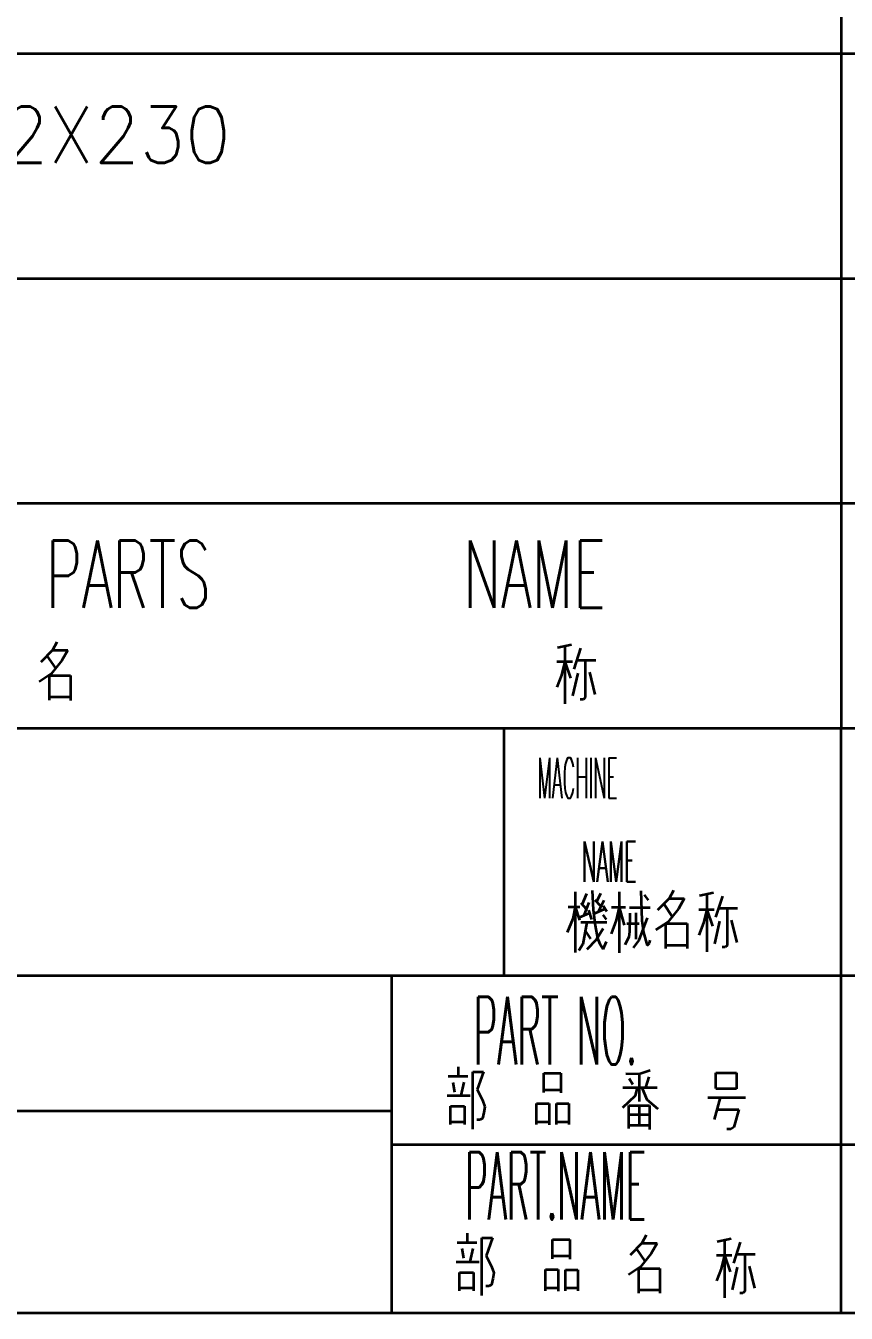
# Model space of a CAD drawing. Header units: millimetres. Extents: x 1333 to 104182, y -63725 to -5704.
# Drawn here: x 47412.9 to 47449.4, y -63587.2 to -63529.9 of the extents above; entities that cross this region are included whole.
import ezdxf
from ezdxf.enums import TextEntityAlignment as Align

# ---------------------------------------------------------------- set-up
doc = ezdxf.new("R2010")
doc.units = ezdxf.units.MM
doc.header["$LTSCALE"] = 0.5
doc.styles.get("Standard").update_dxf_attribs({"font": 'simplex.shx'})

msp = doc.modelspace()

# ---------------------------------------------------------------- linework, layer by layer
at = {"color": 7, "lineweight": 35, "ltscale": 0.25}
for p, q in [((47449.214, -63521.16), (47449.214, -63531.16)), ((47449.214, -63521.16), (47449.214, -63531.16)), ((47449.214, -63531.16), (47449.214, -63541.16)), ((47449.214, -63531.16), (47449.214, -63541.16)), ((47449.214, -63541.16), (47449.214, -63551.16)), ((47449.214, -63541.16), (47449.214, -63551.16)), ((47449.214, -63551.16), (47449.214, -63561.16)), ((47449.214, -63551.16), (47449.214, -63561.16)), ((47449.214, -63551.16), (47449.214, -63561.16))]:
    msp.add_line(p, q, dxfattribs=at)
at = {"color": 7, "lineweight": 35}
for p, q in [((47529.214, -63531.16), (47389.214, -63531.16)), ((47529.214, -63531.16), (47389.214, -63531.16)), ((47529.214, -63541.16), (47389.214, -63541.16)), ((47529.214, -63541.16), (47389.214, -63541.16)), ((47529.214, -63551.16), (47389.214, -63551.16)), ((47529.214, -63551.16), (47389.214, -63551.16)), ((47529.214, -63551.16), (47389.214, -63551.16)), ((47529.214, -63551.16), (47389.214, -63551.16)), ((47529.214, -63551.16), (47389.214, -63551.16)), ((47529.214, -63561.16), (47389.214, -63561.16)), ((47529.214, -63561.16), (47389.214, -63561.16)), ((47529.214, -63561.16), (47389.214, -63561.16)), ((47529.214, -63561.16), (47389.214, -63561.16)), ((47529.214, -63561.16), (47389.214, -63561.16)), ((47529.214, -63561.16), (47389.214, -63561.16)), ((47529.214, -63561.16), (47389.214, -63561.16)), ((47449.214, -63587.16), (47449.214, -63561.16)), ((47449.214, -63587.16), (47449.214, -63561.16)), ((47514.214, -63572.16), (47389.214, -63572.16)), ((47514.214, -63572.16), (47389.214, -63572.16)), ((47389.214, -63578.16), (47429.214, -63578.16)), ((47389.214, -63578.16), (47429.214, -63578.16)), ((47429.214, -63579.66), (47514.214, -63579.66)), ((47429.214, -63579.66), (47514.214, -63579.66)), ((47514.214, -63587.16), (47389.214, -63587.16)), ((47514.214, -63587.16), (47389.214, -63587.16))]:
    msp.add_line(p, q, dxfattribs=at)
at = {"color": 7, "lineweight": 35, "ltscale": 0.018417}
for p, q in [((47414.13, -63557.676), (47413.614, -63558.202)), ((47414.13, -63557.676), (47413.614, -63558.202)), ((47414.13, -63557.676), (47413.614, -63558.202)), ((47440.351, -63584.044), (47439.835, -63584.57)), ((47440.351, -63584.044), (47439.835, -63584.57))]:
    msp.add_line(p, q, dxfattribs=at)
at = {"color": 7, "lineweight": 35, "ltscale": 0.010047}
for p, q in [((47414.32, -63557.322), (47414.13, -63557.676)), ((47414.32, -63557.322), (47414.13, -63557.676)), ((47414.32, -63557.322), (47414.13, -63557.676)), ((47441.75, -63568.361), (47441.56, -63568.715)), ((47441.75, -63568.361), (47441.56, -63568.715)), ((47440.541, -63583.69), (47440.351, -63584.044)), ((47440.541, -63583.69), (47440.351, -63584.044))]:
    msp.add_line(p, q, dxfattribs=at)
at = {"color": 7, "lineweight": 35, "ltscale": 0.016846}
msp.add_line((47414.13, -63557.676), (47414.803, -63557.676), dxfattribs=at)
msp.add_line((47414.13, -63557.676), (47414.803, -63557.676), dxfattribs=at)
msp.add_line((47414.13, -63557.676), (47414.803, -63557.676), dxfattribs=at)
at = {"color": 7, "lineweight": 35, "ltscale": 0.013334}
msp.add_line((47414.803, -63557.676), (47414.543, -63558.141), dxfattribs=at)
msp.add_line((47414.803, -63557.676), (47414.543, -63558.141), dxfattribs=at)
msp.add_line((47414.803, -63557.676), (47414.543, -63558.141), dxfattribs=at)
at = {"color": 7, "lineweight": 35, "ltscale": 0.015902}
for p, q in [((47437.224, -63557.442), (47436.602, -63557.573)), ((47437.224, -63557.442), (47436.602, -63557.573)), ((47437.224, -63557.442), (47436.602, -63557.573)), ((47443.537, -63568.466), (47442.915, -63568.597)), ((47443.537, -63568.466), (47442.915, -63568.597))]:
    msp.add_line(p, q, dxfattribs=at)
at = {"color": 7, "lineweight": 35, "ltscale": 0.063974}
msp.add_line((47436.926, -63557.505), (47436.926, -63560.064), dxfattribs=at)
msp.add_line((47436.926, -63557.505), (47436.926, -63560.064), dxfattribs=at)
msp.add_line((47436.926, -63557.505), (47436.926, -63560.064), dxfattribs=at)
at = {"color": 7, "lineweight": 35, "ltscale": 0.024588}
for p, q in [((47437.619, -63557.587), (47437.317, -63558.523)), ((47437.619, -63557.587), (47437.317, -63558.523)), ((47437.619, -63557.587), (47437.317, -63558.523)), ((47443.932, -63568.611), (47443.63, -63569.547)), ((47443.932, -63568.611), (47443.63, -63569.547))]:
    msp.add_line(p, q, dxfattribs=at)
at = {"color": 7, "lineweight": 35, "ltscale": 0.016928}
for p, q in [((47414.272, -63558.479), (47413.89, -63557.92)), ((47414.272, -63558.479), (47413.89, -63557.92)), ((47414.272, -63558.479), (47413.89, -63557.92)), ((47441.702, -63569.518), (47441.32, -63568.96)), ((47441.702, -63569.518), (47441.32, -63568.96))]:
    msp.add_line(p, q, dxfattribs=at)
at = {"color": 7, "lineweight": 35, "ltscale": 0.018948}
for p, q in [((47414.543, -63558.141), (47414.069, -63558.733)), ((47414.543, -63558.141), (47414.069, -63558.733)), ((47414.543, -63558.141), (47414.069, -63558.733)), ((47441.973, -63569.181), (47441.499, -63569.772)), ((47441.973, -63569.181), (47441.499, -63569.772)), ((47440.764, -63584.509), (47440.29, -63585.1)), ((47440.764, -63584.509), (47440.29, -63585.1))]:
    msp.add_line(p, q, dxfattribs=at)
at = {"color": 7, "lineweight": 35, "ltscale": 0.01731}
for p, q in [((47436.565, -63558.178), (47437.257, -63558.178)), ((47436.565, -63558.178), (47437.257, -63558.178)), ((47436.565, -63558.178), (47437.257, -63558.178)), ((47443.666, -63584.583), (47444.358, -63584.583)), ((47443.666, -63584.583), (47444.358, -63584.583))]:
    msp.add_line(p, q, dxfattribs=at)
at = {"color": 7, "lineweight": 35, "ltscale": 0.015609}
for p, q in [((47436.926, -63558.178), (47436.774, -63558.783)), ((47436.926, -63558.178), (47436.774, -63558.783)), ((47436.926, -63558.178), (47436.774, -63558.783)), ((47443.239, -63569.202), (47443.087, -63569.807)), ((47443.239, -63569.202), (47443.087, -63569.807))]:
    msp.add_line(p, q, dxfattribs=at)
at = {"color": 7, "lineweight": 35, "ltscale": 0.019512}
for p, q in [((47436.926, -63558.178), (47437.173, -63558.918)), ((47436.926, -63558.178), (47437.173, -63558.918)), ((47436.926, -63558.178), (47437.173, -63558.918)), ((47444.027, -63584.583), (47444.275, -63585.324)), ((47444.027, -63584.583), (47444.275, -63585.324))]:
    msp.add_line(p, q, dxfattribs=at)
at = {"color": 7, "lineweight": 35, "ltscale": 0.021167}
for p, q in [((47437.446, -63558.123), (47438.293, -63558.123)), ((47437.446, -63558.123), (47438.293, -63558.123)), ((47437.446, -63558.123), (47438.293, -63558.123)), ((47443.759, -63569.147), (47444.606, -63569.147)), ((47443.759, -63569.147), (47444.606, -63569.147)), ((47444.547, -63584.528), (47445.394, -63584.528)), ((47444.547, -63584.528), (47445.394, -63584.528))]:
    msp.add_line(p, q, dxfattribs=at)
at = {"color": 7, "lineweight": 35, "ltscale": 0.041415}
for p, q in [((47437.828, -63558.123), (47437.828, -63559.78)), ((47437.828, -63558.123), (47437.828, -63559.78)), ((47437.828, -63558.123), (47437.828, -63559.78)), ((47444.141, -63569.147), (47444.141, -63570.804)), ((47444.141, -63569.147), (47444.141, -63570.804)), ((47444.929, -63584.528), (47444.929, -63586.185)), ((47444.929, -63584.528), (47444.929, -63586.185))]:
    msp.add_line(p, q, dxfattribs=at)
at = {"color": 7, "lineweight": 35, "ltscale": 0.015788}
for p, q in [((47414.069, -63558.733), (47413.54, -63559.077)), ((47414.069, -63558.733), (47413.54, -63559.077)), ((47414.069, -63558.733), (47413.54, -63559.077)), ((47440.29, -63585.1), (47439.761, -63585.445)), ((47440.29, -63585.1), (47439.761, -63585.445))]:
    msp.add_line(p, q, dxfattribs=at)
at = {"color": 7, "lineweight": 35, "ltscale": 0.027603}
for p, q in [((47413.99, -63559.901), (47413.99, -63558.797)), ((47413.99, -63559.901), (47413.99, -63558.797)), ((47413.99, -63559.901), (47413.99, -63558.797)), ((47441.421, -63570.94), (47441.421, -63569.836)), ((47441.421, -63570.94), (47441.421, -63569.836)), ((47440.212, -63586.269), (47440.212, -63585.165)), ((47440.212, -63586.269), (47440.212, -63585.165))]:
    msp.add_line(p, q, dxfattribs=at)
at = {"color": 7, "lineweight": 35, "ltscale": 0.023572}
for p, q in [((47413.99, -63558.797), (47414.933, -63558.797)), ((47413.99, -63558.797), (47414.933, -63558.797)), ((47413.99, -63558.797), (47414.933, -63558.797)), ((47413.99, -63559.748), (47414.933, -63559.748)), ((47413.99, -63559.748), (47414.933, -63559.748)), ((47413.99, -63559.748), (47414.933, -63559.748)), ((47441.421, -63569.836), (47442.363, -63569.836)), ((47441.421, -63569.836), (47442.363, -63569.836)), ((47441.421, -63570.787), (47442.363, -63570.787)), ((47441.421, -63570.787), (47442.363, -63570.787)), ((47440.212, -63585.165), (47441.154, -63585.165)), ((47440.212, -63585.165), (47441.154, -63585.165)), ((47440.212, -63586.115), (47441.154, -63586.115)), ((47440.212, -63586.115), (47441.154, -63586.115))]:
    msp.add_line(p, q, dxfattribs=at)
at = {"color": 7, "lineweight": 35, "ltscale": 0.027719}
for p, q in [((47414.933, -63558.797), (47414.933, -63559.906)), ((47414.933, -63558.797), (47414.933, -63559.906)), ((47414.933, -63558.797), (47414.933, -63559.906)), ((47442.363, -63569.836), (47442.363, -63570.945)), ((47442.363, -63569.836), (47442.363, -63570.945)), ((47441.154, -63585.165), (47441.154, -63586.274)), ((47441.154, -63585.165), (47441.154, -63586.274))]:
    msp.add_line(p, q, dxfattribs=at)
at = {"color": 7, "lineweight": 35, "ltscale": 0.014329}
for p, q in [((47436.774, -63558.783), (47436.569, -63559.319)), ((47436.774, -63558.783), (47436.569, -63559.319)), ((47436.774, -63558.783), (47436.569, -63559.319)), ((47443.087, -63569.807), (47442.882, -63570.343)), ((47443.087, -63569.807), (47442.882, -63570.343))]:
    msp.add_line(p, q, dxfattribs=at)
at = {"color": 7, "lineweight": 35, "ltscale": 0.025806}
msp.add_line((47437.494, -63558.704), (47437.261, -63559.71), dxfattribs=at)
msp.add_line((47437.494, -63558.704), (47437.261, -63559.71), dxfattribs=at)
msp.add_line((47437.494, -63558.704), (47437.261, -63559.71), dxfattribs=at)
at = {"color": 7, "lineweight": 35, "ltscale": 0.025432}
for p, q in [((47438.014, -63558.658), (47438.26, -63559.645)), ((47438.014, -63558.658), (47438.26, -63559.645)), ((47438.014, -63558.658), (47438.26, -63559.645)), ((47444.327, -63569.682), (47444.573, -63570.669)), ((47444.327, -63569.682), (47444.573, -63570.669)), ((47445.115, -63585.063), (47445.361, -63586.05)), ((47445.115, -63585.063), (47445.361, -63586.05))]:
    msp.add_line(p, q, dxfattribs=at)
at = {"color": 7, "lineweight": 35, "ltscale": 0.003491}
msp.add_line((47437.745, -63559.863), (47437.605, -63559.863), dxfattribs=at)
msp.add_line((47437.745, -63559.863), (47437.605, -63559.863), dxfattribs=at)
msp.add_line((47437.745, -63559.863), (47437.605, -63559.863), dxfattribs=at)
at = {"color": 7, "lineweight": 35, "ltscale": 0.002954}
for p, q in [((47437.828, -63559.78), (47437.745, -63559.863)), ((47437.828, -63559.78), (47437.745, -63559.863)), ((47437.828, -63559.78), (47437.745, -63559.863)), ((47444.929, -63586.185), (47444.846, -63586.269)), ((47444.929, -63586.185), (47444.846, -63586.269))]:
    msp.add_line(p, q, dxfattribs=at)
at = {"color": 7, "lineweight": 35, "ltscale": 0.275}
msp.add_line((47434.214, -63561.16), (47434.214, -63572.16), dxfattribs=at)
msp.add_line((47434.214, -63561.16), (47434.214, -63572.16), dxfattribs=at)
at = {"color": 7, "lineweight": 35, "ltscale": 0.067471}
msp.add_line((47437.378, -63568.417), (47437.378, -63571.116), dxfattribs=at)
msp.add_line((47437.378, -63568.417), (47437.378, -63571.116), dxfattribs=at)
at = {"color": 7, "lineweight": 35, "ltscale": 0.012407}
msp.add_line((47437.89, -63568.515), (47437.699, -63568.973), dxfattribs=at)
msp.add_line((47437.89, -63568.515), (47437.699, -63568.973), dxfattribs=at)
at = {"color": 7, "lineweight": 35, "ltscale": 0.021664}
msp.add_line((47438.132, -63568.355), (47438.178, -63569.221), dxfattribs=at)
msp.add_line((47438.132, -63568.355), (47438.178, -63569.221), dxfattribs=at)
at = {"color": 7, "lineweight": 35, "ltscale": 0.009567}
msp.add_line((47438.507, -63568.497), (47438.339, -63568.841), dxfattribs=at)
msp.add_line((47438.507, -63568.497), (47438.339, -63568.841), dxfattribs=at)
at = {"color": 7, "lineweight": 35, "ltscale": 0.067654}
msp.add_line((47439.343, -63568.424), (47439.343, -63571.13), dxfattribs=at)
msp.add_line((47439.343, -63568.424), (47439.343, -63571.13), dxfattribs=at)
at = {"color": 7, "lineweight": 35, "ltscale": 0.0331}
msp.add_line((47440.307, -63568.373), (47440.349, -63569.697), dxfattribs=at)
msp.add_line((47440.307, -63568.373), (47440.349, -63569.697), dxfattribs=at)
at = {"color": 7, "lineweight": 35, "ltscale": 0.007029}
msp.add_line((47440.458, -63568.561), (47440.628, -63568.786), dxfattribs=at)
msp.add_line((47440.458, -63568.561), (47440.628, -63568.786), dxfattribs=at)
at = {"color": 7, "lineweight": 35, "ltscale": 0.063971}
for p, q in [((47443.239, -63568.529), (47443.239, -63571.088)), ((47443.239, -63568.529), (47443.239, -63571.088)), ((47444.027, -63583.91), (47444.027, -63586.469)), ((47444.027, -63583.91), (47444.027, -63586.469))]:
    msp.add_line(p, q, dxfattribs=at)
at = {"color": 7, "lineweight": 35, "ltscale": 0.013098}
msp.add_line((47437.069, -63569.094), (47437.593, -63569.094), dxfattribs=at)
msp.add_line((47437.069, -63569.094), (47437.593, -63569.094), dxfattribs=at)
at = {"color": 7, "lineweight": 35, "ltscale": 0.013547}
msp.add_line((47437.378, -63569.094), (47437.277, -63569.626), dxfattribs=at)
msp.add_line((47437.378, -63569.094), (47437.277, -63569.626), dxfattribs=at)
at = {"color": 7, "lineweight": 35, "ltscale": 0.015528}
msp.add_line((47437.378, -63569.094), (47437.571, -63569.684), dxfattribs=at)
msp.add_line((47437.378, -63569.094), (47437.571, -63569.684), dxfattribs=at)
at = {"color": 7, "lineweight": 35, "ltscale": 0.009157}
msp.add_line((47437.634, -63568.905), (47437.877, -63569.179), dxfattribs=at)
msp.add_line((47437.634, -63568.905), (47437.877, -63569.179), dxfattribs=at)
at = {"color": 7, "lineweight": 35, "ltscale": 0.016009}
msp.add_line((47437.982, -63568.9), (47437.758, -63569.5), dxfattribs=at)
msp.add_line((47437.982, -63568.9), (47437.758, -63569.5), dxfattribs=at)
at = {"color": 7, "lineweight": 35, "ltscale": 0.010788}
msp.add_line((47437.977, -63569.239), (47438.105, -63569.651), dxfattribs=at)
msp.add_line((47437.977, -63569.239), (47438.105, -63569.651), dxfattribs=at)
at = {"color": 7, "lineweight": 35, "ltscale": 0.017424}
msp.add_line((47438.178, -63569.221), (47438.265, -63569.912), dxfattribs=at)
msp.add_line((47438.178, -63569.221), (47438.265, -63569.912), dxfattribs=at)
at = {"color": 7, "lineweight": 35, "ltscale": 0.008649}
msp.add_line((47438.252, -63568.781), (47438.498, -63569.024), dxfattribs=at)
msp.add_line((47438.252, -63568.781), (47438.498, -63569.024), dxfattribs=at)
at = {"color": 7, "lineweight": 35, "ltscale": 0.011622}
msp.add_line((47438.274, -63569.367), (47438.699, -63569.179), dxfattribs=at)
msp.add_line((47438.274, -63569.367), (47438.699, -63569.179), dxfattribs=at)
at = {"color": 7, "lineweight": 35, "ltscale": 0.014328}
msp.add_line((47438.653, -63568.804), (47438.398, -63569.317), dxfattribs=at)
msp.add_line((47438.653, -63568.804), (47438.398, -63569.317), dxfattribs=at)
at = {"color": 7, "lineweight": 35, "ltscale": 0.007707}
msp.add_line((47438.622, -63569.042), (47438.786, -63569.303), dxfattribs=at)
msp.add_line((47438.622, -63569.042), (47438.786, -63569.303), dxfattribs=at)
at = {"color": 7, "lineweight": 35, "ltscale": 0.01554}
msp.add_line((47438.996, -63569.101), (47439.618, -63569.101), dxfattribs=at)
msp.add_line((47438.996, -63569.101), (47439.618, -63569.101), dxfattribs=at)
at = {"color": 7, "lineweight": 35, "ltscale": 0.01491}
msp.add_line((47439.343, -63569.101), (47439.211, -63569.683), dxfattribs=at)
msp.add_line((47439.343, -63569.101), (47439.211, -63569.683), dxfattribs=at)
at = {"color": 7, "lineweight": 35, "ltscale": 0.020909}
msp.add_line((47439.343, -63569.101), (47439.567, -63569.907), dxfattribs=at)
msp.add_line((47439.343, -63569.101), (47439.567, -63569.907), dxfattribs=at)
at = {"color": 7, "lineweight": 35, "ltscale": 0.022961}
msp.add_line((47439.796, -63569.12), (47440.714, -63569.12), dxfattribs=at)
msp.add_line((47439.796, -63569.12), (47440.714, -63569.12), dxfattribs=at)
at = {"color": 7, "lineweight": 35, "ltscale": 0.018414}
msp.add_line((47441.56, -63568.715), (47441.044, -63569.241), dxfattribs=at)
msp.add_line((47441.56, -63568.715), (47441.044, -63569.241), dxfattribs=at)
at = {"color": 7, "lineweight": 35, "ltscale": 0.016833}
for p, q in [((47441.56, -63568.715), (47442.233, -63568.715)), ((47441.56, -63568.715), (47442.233, -63568.715)), ((47440.351, -63584.044), (47441.024, -63584.044)), ((47440.351, -63584.044), (47441.024, -63584.044))]:
    msp.add_line(p, q, dxfattribs=at)
at = {"color": 7, "lineweight": 35, "ltscale": 0.013329}
for p, q in [((47442.233, -63568.715), (47441.973, -63569.181)), ((47442.233, -63568.715), (47441.973, -63569.181)), ((47441.024, -63584.044), (47440.764, -63584.509)), ((47441.024, -63584.044), (47440.764, -63584.509))]:
    msp.add_line(p, q, dxfattribs=at)
at = {"color": 7, "lineweight": 35, "ltscale": 0.017297}
msp.add_line((47442.878, -63569.202), (47443.569, -63569.202), dxfattribs=at)
msp.add_line((47442.878, -63569.202), (47443.569, -63569.202), dxfattribs=at)
at = {"color": 7, "lineweight": 35, "ltscale": 0.019508}
msp.add_line((47443.239, -63569.202), (47443.486, -63569.942), dxfattribs=at)
msp.add_line((47443.239, -63569.202), (47443.486, -63569.942), dxfattribs=at)
at = {"color": 7, "lineweight": 35, "ltscale": 0.016204}
msp.add_line((47437.277, -63569.626), (47437.026, -63570.224), dxfattribs=at)
msp.add_line((47437.277, -63569.626), (47437.026, -63570.224), dxfattribs=at)
at = {"color": 7, "lineweight": 35, "ltscale": 0.011299}
msp.add_line((47437.593, -63569.555), (47438.005, -63569.367), dxfattribs=at)
msp.add_line((47437.593, -63569.555), (47438.005, -63569.367), dxfattribs=at)
at = {"color": 7, "lineweight": 35, "ltscale": 0.028894}
msp.add_line((47437.63, -63569.77), (47438.786, -63569.77), dxfattribs=at)
msp.add_line((47437.63, -63569.77), (47438.786, -63569.77), dxfattribs=at)
at = {"color": 7, "lineweight": 35, "ltscale": 0.024939}
msp.add_line((47437.904, -63569.77), (47437.717, -63570.75), dxfattribs=at)
msp.add_line((47437.904, -63569.77), (47437.717, -63570.75), dxfattribs=at)
at = {"color": 7, "lineweight": 35, "ltscale": 0.006406}
msp.add_line((47438.608, -63569.44), (47438.754, -63569.651), dxfattribs=at)
msp.add_line((47438.608, -63569.44), (47438.754, -63569.651), dxfattribs=at)
at = {"color": 7, "lineweight": 35, "ltscale": 0.016223}
msp.add_line((47439.211, -63569.683), (47438.987, -63570.292), dxfattribs=at)
msp.add_line((47439.211, -63569.683), (47438.987, -63570.292), dxfattribs=at)
at = {"color": 7, "lineweight": 35, "ltscale": 0.020491}
msp.add_line((47439.809, -63569.367), (47439.8, -63570.187), dxfattribs=at)
msp.add_line((47439.809, -63569.367), (47439.8, -63570.187), dxfattribs=at)
at = {"color": 7, "lineweight": 35, "ltscale": 0.028964}
msp.add_line((47440.074, -63569.362), (47440.074, -63570.521), dxfattribs=at)
msp.add_line((47440.074, -63569.362), (47440.074, -63570.521), dxfattribs=at)
at = {"color": 7, "lineweight": 35, "ltscale": 0.026653}
msp.add_line((47440.59, -63569.573), (47440.216, -63570.571), dxfattribs=at)
msp.add_line((47440.59, -63569.573), (47440.216, -63570.571), dxfattribs=at)
at = {"color": 7, "lineweight": 35, "ltscale": 0.013388}
msp.add_line((47440.349, -63569.697), (47440.417, -63570.228), dxfattribs=at)
msp.add_line((47440.349, -63569.697), (47440.417, -63570.228), dxfattribs=at)
at = {"color": 7, "lineweight": 35, "ltscale": 0.015798}
msp.add_line((47441.499, -63569.772), (47440.969, -63570.116), dxfattribs=at)
msp.add_line((47441.499, -63569.772), (47440.969, -63570.116), dxfattribs=at)
at = {"color": 7, "lineweight": 35, "ltscale": 0.025803}
msp.add_line((47443.806, -63569.728), (47443.574, -63570.734), dxfattribs=at)
msp.add_line((47443.806, -63569.728), (47443.574, -63570.734), dxfattribs=at)
at = {"color": 7, "lineweight": 35, "ltscale": 0.010682}
msp.add_line((47437.831, -63570.154), (47438.064, -63570.512), dxfattribs=at)
msp.add_line((47437.831, -63570.154), (47438.064, -63570.512), dxfattribs=at)
at = {"color": 7, "lineweight": 35, "ltscale": 0.014569}
msp.add_line((47438.265, -63569.912), (47438.375, -63570.484), dxfattribs=at)
msp.add_line((47438.265, -63569.912), (47438.375, -63570.484), dxfattribs=at)
at = {"color": 7, "lineweight": 35, "ltscale": 0.01454}
msp.add_line((47438.622, -63570.054), (47438.316, -63570.549), dxfattribs=at)
msp.add_line((47438.622, -63570.054), (47438.316, -63570.549), dxfattribs=at)
at = {"color": 7, "lineweight": 35, "ltscale": 0.013708}
msp.add_line((47439.677, -63569.834), (47440.225, -63569.834), dxfattribs=at)
msp.add_line((47439.677, -63569.834), (47440.225, -63569.834), dxfattribs=at)
at = {"color": 7, "lineweight": 35, "ltscale": 0.006477}
msp.add_line((47439.8, -63570.187), (47439.764, -63570.443), dxfattribs=at)
msp.add_line((47439.8, -63570.187), (47439.764, -63570.443), dxfattribs=at)
at = {"color": 7, "lineweight": 35, "ltscale": 0.015171}
msp.add_line((47440.417, -63570.228), (47440.59, -63570.809), dxfattribs=at)
msp.add_line((47440.417, -63570.228), (47440.59, -63570.809), dxfattribs=at)
at = {"color": 7, "lineweight": 35, "ltscale": 0.008224}
msp.add_line((47437.717, -63570.75), (47437.543, -63571.029), dxfattribs=at)
msp.add_line((47437.717, -63570.75), (47437.543, -63571.029), dxfattribs=at)
at = {"color": 7, "lineweight": 35, "ltscale": 0.015131}
msp.add_line((47438.316, -63570.549), (47437.9, -63570.988), dxfattribs=at)
msp.add_line((47438.316, -63570.549), (47437.9, -63570.988), dxfattribs=at)
at = {"color": 7, "lineweight": 35, "ltscale": 0.006739}
msp.add_line((47438.375, -63570.484), (47438.471, -63570.736), dxfattribs=at)
msp.add_line((47438.375, -63570.484), (47438.471, -63570.736), dxfattribs=at)
at = {"color": 7, "lineweight": 35, "ltscale": 0.006915}
msp.add_line((47438.471, -63570.736), (47438.626, -63570.965), dxfattribs=at)
msp.add_line((47438.471, -63570.736), (47438.626, -63570.965), dxfattribs=at)
at = {"color": 7, "lineweight": 35, "ltscale": 0.009213}
msp.add_line((47438.626, -63570.965), (47438.781, -63570.631), dxfattribs=at)
msp.add_line((47438.626, -63570.965), (47438.781, -63570.631), dxfattribs=at)
at = {"color": 7, "lineweight": 35, "ltscale": 0.009466}
msp.add_line((47439.764, -63570.443), (47439.595, -63570.782), dxfattribs=at)
msp.add_line((47439.764, -63570.443), (47439.595, -63570.782), dxfattribs=at)
at = {"color": 7, "lineweight": 35, "ltscale": 0.010708}
msp.add_line((47440.216, -63570.571), (47439.96, -63570.915), dxfattribs=at)
msp.add_line((47440.216, -63570.571), (47439.96, -63570.915), dxfattribs=at)
at = {"color": 7, "lineweight": 35, "ltscale": 0.003641}
msp.add_line((47440.59, -63570.809), (47440.691, -63570.704), dxfattribs=at)
msp.add_line((47440.59, -63570.809), (47440.691, -63570.704), dxfattribs=at)
at = {"color": 7, "lineweight": 35, "ltscale": 0.00337}
msp.add_line((47440.691, -63570.704), (47440.714, -63570.571), dxfattribs=at)
msp.add_line((47440.691, -63570.704), (47440.714, -63570.571), dxfattribs=at)
at = {"color": 7, "lineweight": 35, "ltscale": 0.003479}
for p, q in [((47444.057, -63570.887), (47443.918, -63570.887)), ((47444.057, -63570.887), (47443.918, -63570.887)), ((47444.846, -63586.269), (47444.707, -63586.269)), ((47444.846, -63586.269), (47444.707, -63586.269))]:
    msp.add_line(p, q, dxfattribs=at)
at = {"color": 7, "lineweight": 35, "ltscale": 0.002963}
msp.add_line((47444.141, -63570.804), (47444.057, -63570.887), dxfattribs=at)
msp.add_line((47444.141, -63570.804), (47444.057, -63570.887), dxfattribs=at)
at = {"color": 7, "lineweight": 35, "ltscale": 0.375}
msp.add_line((47429.214, -63572.16), (47429.214, -63587.16), dxfattribs=at)
msp.add_line((47429.214, -63572.16), (47429.214, -63587.16), dxfattribs=at)
at = {"color": 7, "lineweight": 35, "ltscale": 0.022021}
msp.add_line((47431.73, -63576.625), (47432.611, -63576.625), dxfattribs=at)
msp.add_line((47431.73, -63576.625), (47432.611, -63576.625), dxfattribs=at)
at = {"color": 7, "lineweight": 35, "ltscale": 0.010388}
for p, q in [((47432.182, -63576.21), (47432.182, -63576.625)), ((47432.182, -63576.21), (47432.182, -63576.625)), ((47432.58, -63583.6), (47432.58, -63584.016)), ((47432.58, -63583.6), (47432.58, -63584.016))]:
    msp.add_line(p, q, dxfattribs=at)
at = {"color": 7, "lineweight": 35, "ltscale": 0.011658}
for p, q in [((47432.834, -63576.418), (47433.3, -63576.418)), ((47432.834, -63576.418), (47433.3, -63576.418)), ((47433.232, -63583.808), (47433.698, -63583.808)), ((47433.232, -63583.808), (47433.698, -63583.808))]:
    msp.add_line(p, q, dxfattribs=at)
at = {"color": 7, "lineweight": 35, "ltscale": 0.063995}
for p, q in [((47432.834, -63578.977), (47432.834, -63576.418)), ((47432.834, -63578.977), (47432.834, -63576.418)), ((47433.232, -63586.368), (47433.232, -63583.808)), ((47433.232, -63586.368), (47433.232, -63583.808))]:
    msp.add_line(p, q, dxfattribs=at)
at = {"color": 7, "lineweight": 35, "ltscale": 0.021058}
msp.add_line((47433.3, -63576.418), (47433.018, -63577.211), dxfattribs=at)
msp.add_line((47433.3, -63576.418), (47433.018, -63577.211), dxfattribs=at)
at = {"color": 7, "lineweight": 35, "ltscale": 0.019055}
for p, q in [((47435.98, -63576.484), (47436.742, -63576.484)), ((47435.98, -63576.484), (47436.742, -63576.484)), ((47435.98, -63577.219), (47436.742, -63577.219)), ((47435.98, -63577.219), (47436.742, -63577.219)), ((47436.379, -63583.875), (47437.141, -63583.875)), ((47436.379, -63583.875), (47437.141, -63583.875)), ((47436.379, -63584.609), (47437.141, -63584.609)), ((47436.379, -63584.609), (47437.141, -63584.609))]:
    msp.add_line(p, q, dxfattribs=at)
at = {"color": 7, "lineweight": 35, "ltscale": 0.021518}
for p, q in [((47435.98, -63577.345), (47435.98, -63576.484)), ((47435.98, -63577.345), (47435.98, -63576.484)), ((47436.379, -63584.735), (47436.379, -63583.875)), ((47436.379, -63584.735), (47436.379, -63583.875))]:
    msp.add_line(p, q, dxfattribs=at)
at = {"color": 7, "lineweight": 35, "ltscale": 0.021887}
for p, q in [((47436.742, -63576.484), (47436.742, -63577.36)), ((47436.742, -63576.484), (47436.742, -63577.36)), ((47437.141, -63583.875), (47437.141, -63584.75)), ((47437.141, -63583.875), (47437.141, -63584.75))]:
    msp.add_line(p, q, dxfattribs=at)
at = {"color": 7, "lineweight": 35, "ltscale": 0.014787}
msp.add_line((47440.226, -63576.526), (47439.634, -63576.512), dxfattribs=at)
msp.add_line((47440.226, -63576.526), (47439.634, -63576.512), dxfattribs=at)
at = {"color": 7, "lineweight": 35, "ltscale": 0.012818}
msp.add_line((47440.712, -63576.363), (47440.226, -63576.526), dxfattribs=at)
msp.add_line((47440.712, -63576.363), (47440.226, -63576.526), dxfattribs=at)
at = {"color": 7, "lineweight": 35, "ltscale": 0.030359}
msp.add_line((47440.226, -63576.526), (47440.226, -63577.74), dxfattribs=at)
msp.add_line((47440.226, -63576.526), (47440.226, -63577.74), dxfattribs=at)
at = {"color": 7, "lineweight": 35, "ltscale": 0.01256}
msp.add_line((47440.655, -63576.646), (47440.507, -63577.126), dxfattribs=at)
msp.add_line((47440.655, -63576.646), (47440.507, -63577.126), dxfattribs=at)
at = {"color": 7, "lineweight": 35, "ltscale": 0.0229}
for p, q in [((47443.642, -63576.473), (47444.558, -63576.473)), ((47443.642, -63576.473), (47444.558, -63576.473)), ((47444.558, -63577.186), (47443.642, -63577.186)), ((47444.558, -63577.186), (47443.642, -63577.186)), ((47439.775, -63577.924), (47440.691, -63577.924)), ((47439.775, -63577.924), (47440.691, -63577.924)), ((47439.775, -63578.326), (47440.691, -63578.326)), ((47439.775, -63578.326), (47440.691, -63578.326)), ((47439.775, -63578.792), (47440.691, -63578.792)), ((47439.775, -63578.792), (47440.691, -63578.792))]:
    msp.add_line(p, q, dxfattribs=at)
at = {"color": 7, "lineweight": 35, "ltscale": 0.017294}
msp.add_line((47443.642, -63577.165), (47443.642, -63576.473), dxfattribs=at)
msp.add_line((47443.642, -63577.165), (47443.642, -63576.473), dxfattribs=at)
at = {"color": 7, "lineweight": 35, "ltscale": 0.017825}
msp.add_line((47444.558, -63576.473), (47444.558, -63577.186), dxfattribs=at)
msp.add_line((47444.558, -63576.473), (47444.558, -63577.186), dxfattribs=at)
at = {"color": 7, "lineweight": 35, "ltscale": 0.010914}
for p, q in [((47431.938, -63576.893), (47432.011, -63577.323)), ((47431.938, -63576.893), (47432.011, -63577.323)), ((47432.336, -63584.283), (47432.41, -63584.713)), ((47432.336, -63584.283), (47432.41, -63584.713))]:
    msp.add_line(p, q, dxfattribs=at)
at = {"color": 7, "lineweight": 35, "ltscale": 0.01521}
for p, q in [((47432.434, -63576.885), (47432.3, -63577.479)), ((47432.434, -63576.885), (47432.3, -63577.479)), ((47432.832, -63584.275), (47432.699, -63584.869)), ((47432.832, -63584.275), (47432.699, -63584.869))]:
    msp.add_line(p, q, dxfattribs=at)
at = {"color": 7, "lineweight": 35, "ltscale": 0.013274}
msp.add_line((47433.018, -63577.211), (47433.255, -63577.686), dxfattribs=at)
msp.add_line((47433.018, -63577.211), (47433.255, -63577.686), dxfattribs=at)
at = {"color": 7, "lineweight": 35, "ltscale": 0.03822}
msp.add_line((47439.5, -63577.126), (47441.029, -63577.126), dxfattribs=at)
msp.add_line((47439.5, -63577.126), (47441.029, -63577.126), dxfattribs=at)
at = {"color": 7, "lineweight": 35, "ltscale": 0.007986}
msp.add_line((47439.782, -63576.716), (47439.944, -63576.992), dxfattribs=at)
msp.add_line((47439.782, -63576.716), (47439.944, -63576.992), dxfattribs=at)
at = {"color": 7, "lineweight": 35, "ltscale": 0.009288}
msp.add_line((47440.134, -63577.126), (47440.043, -63577.486), dxfattribs=at)
msp.add_line((47440.134, -63577.126), (47440.043, -63577.486), dxfattribs=at)
at = {"color": 7, "lineweight": 35, "ltscale": 0.01416}
msp.add_line((47440.345, -63577.126), (47440.564, -63577.648), dxfattribs=at)
msp.add_line((47440.345, -63577.126), (47440.564, -63577.648), dxfattribs=at)
at = {"color": 7, "lineweight": 35, "ltscale": 0.025366}
for p, q in [((47431.693, -63577.479), (47432.708, -63577.479)), ((47431.693, -63577.479), (47432.708, -63577.479)), ((47432.091, -63584.869), (47433.106, -63584.869)), ((47432.091, -63584.869), (47433.106, -63584.869))]:
    msp.add_line(p, q, dxfattribs=at)
at = {"color": 7, "lineweight": 35, "ltscale": 0.007682}
for p, q in [((47433.255, -63577.686), (47433.359, -63577.976)), ((47433.255, -63577.686), (47433.359, -63577.976)), ((47433.654, -63585.077), (47433.757, -63585.366)), ((47433.654, -63585.077), (47433.757, -63585.366))]:
    msp.add_line(p, q, dxfattribs=at)
at = {"color": 7, "lineweight": 35, "ltscale": 0.014063}
for p, q in [((47435.662, -63577.827), (47436.224, -63577.827)), ((47435.662, -63577.827), (47436.224, -63577.827)), ((47435.662, -63578.644), (47436.224, -63578.644)), ((47435.662, -63578.644), (47436.224, -63578.644)), ((47436.06, -63585.218), (47436.623, -63585.218)), ((47436.06, -63585.218), (47436.623, -63585.218)), ((47436.06, -63586.034), (47436.623, -63586.034)), ((47436.06, -63586.034), (47436.623, -63586.034))]:
    msp.add_line(p, q, dxfattribs=at)
at = {"color": 7, "lineweight": 35, "ltscale": 0.023557}
for p, q in [((47435.662, -63578.77), (47435.662, -63577.827)), ((47435.662, -63578.77), (47435.662, -63577.827)), ((47436.06, -63586.16), (47436.06, -63585.218)), ((47436.06, -63586.16), (47436.06, -63585.218))]:
    msp.add_line(p, q, dxfattribs=at)
at = {"color": 7, "lineweight": 35, "ltscale": 0.023926}
msp.add_line((47436.224, -63577.827), (47436.224, -63578.784), dxfattribs=at)
msp.add_line((47436.224, -63577.827), (47436.224, -63578.784), dxfattribs=at)
at = {"color": 7, "lineweight": 35, "ltscale": 0.013696}
for p, q in [((47436.55, -63577.835), (47437.098, -63577.835)), ((47436.55, -63577.835), (47437.098, -63577.835)), ((47436.55, -63578.644), (47437.098, -63578.644)), ((47436.55, -63578.644), (47437.098, -63578.644)), ((47436.948, -63585.225), (47437.496, -63585.225)), ((47436.948, -63585.225), (47437.496, -63585.225)), ((47436.948, -63586.034), (47437.496, -63586.034)), ((47436.948, -63586.034), (47437.496, -63586.034))]:
    msp.add_line(p, q, dxfattribs=at)
at = {"color": 7, "lineweight": 35, "ltscale": 0.023373}
for p, q in [((47436.55, -63578.77), (47436.55, -63577.835)), ((47436.55, -63578.77), (47436.55, -63577.835)), ((47437.098, -63577.835), (47437.098, -63578.77)), ((47437.098, -63577.835), (47437.098, -63578.77)), ((47436.948, -63586.16), (47436.948, -63585.225)), ((47436.948, -63586.16), (47436.948, -63585.225)), ((47437.496, -63585.225), (47437.496, -63586.16)), ((47437.496, -63585.225), (47437.496, -63586.16))]:
    msp.add_line(p, q, dxfattribs=at)
at = {"color": 7, "lineweight": 35, "ltscale": 0.01933}
msp.add_line((47440.043, -63577.486), (47439.486, -63578.023), dxfattribs=at)
msp.add_line((47440.043, -63577.486), (47439.486, -63578.023), dxfattribs=at)
at = {"color": 7, "lineweight": 35, "ltscale": 0.016253}
msp.add_line((47440.564, -63577.648), (47441.057, -63578.072), dxfattribs=at)
msp.add_line((47440.564, -63577.648), (47441.057, -63578.072), dxfattribs=at)
at = {"color": 7, "lineweight": 35, "ltscale": 0.041748}
msp.add_line((47443.283, -63577.56), (47444.953, -63577.56), dxfattribs=at)
msp.add_line((47443.283, -63577.56), (47444.953, -63577.56), dxfattribs=at)
at = {"color": 7, "lineweight": 35, "ltscale": 0.025631}
msp.add_line((47443.825, -63577.56), (47443.56, -63578.551), dxfattribs=at)
msp.add_line((47443.825, -63577.56), (47443.56, -63578.551), dxfattribs=at)
at = {"color": 7, "lineweight": 35, "ltscale": 0.015356}
for p, q in [((47431.841, -63577.954), (47432.456, -63577.954)), ((47431.841, -63577.954), (47432.456, -63577.954)), ((47431.841, -63578.644), (47432.456, -63578.644)), ((47431.841, -63578.644), (47432.456, -63578.644)), ((47432.24, -63585.344), (47432.854, -63585.344)), ((47432.24, -63585.344), (47432.854, -63585.344)), ((47432.24, -63586.034), (47432.854, -63586.034)), ((47432.24, -63586.034), (47432.854, -63586.034))]:
    msp.add_line(p, q, dxfattribs=at)
at = {"color": 7, "lineweight": 35, "ltscale": 0.020404}
for p, q in [((47431.841, -63578.77), (47431.841, -63577.954)), ((47431.841, -63578.77), (47431.841, -63577.954)), ((47432.456, -63577.954), (47432.456, -63578.77)), ((47432.456, -63577.954), (47432.456, -63578.77)), ((47432.24, -63586.16), (47432.24, -63585.344)), ((47432.24, -63586.16), (47432.24, -63585.344)), ((47432.854, -63585.344), (47432.854, -63586.16)), ((47432.854, -63585.344), (47432.854, -63586.16))]:
    msp.add_line(p, q, dxfattribs=at)
at = {"color": 7, "lineweight": 35, "ltscale": 0.006804}
msp.add_line((47433.315, -63578.235), (47433.263, -63578.503), dxfattribs=at)
msp.add_line((47433.315, -63578.235), (47433.263, -63578.503), dxfattribs=at)
at = {"color": 7, "lineweight": 35, "ltscale": 0.006585}
msp.add_line((47433.359, -63577.976), (47433.315, -63578.235), dxfattribs=at)
msp.add_line((47433.359, -63577.976), (47433.315, -63578.235), dxfattribs=at)
at = {"color": 7, "lineweight": 35, "ltscale": 0.025415}
msp.add_line((47439.775, -63578.94), (47439.775, -63577.924), dxfattribs=at)
msp.add_line((47439.775, -63578.94), (47439.775, -63577.924), dxfattribs=at)
at = {"color": 7, "lineweight": 35, "ltscale": 0.02171}
msp.add_line((47440.233, -63577.924), (47440.233, -63578.792), dxfattribs=at)
msp.add_line((47440.233, -63577.924), (47440.233, -63578.792), dxfattribs=at)
at = {"color": 7, "lineweight": 35, "ltscale": 0.026477}
msp.add_line((47440.691, -63577.924), (47440.691, -63578.983), dxfattribs=at)
msp.add_line((47440.691, -63577.924), (47440.691, -63578.983), dxfattribs=at)
at = {"color": 7, "lineweight": 35, "ltscale": 0.024377}
msp.add_line((47443.682, -63578.096), (47444.657, -63578.096), dxfattribs=at)
msp.add_line((47443.682, -63578.096), (47444.657, -63578.096), dxfattribs=at)
at = {"color": 7, "lineweight": 35, "ltscale": 0.020591}
msp.add_line((47444.657, -63578.096), (47444.443, -63578.892), dxfattribs=at)
msp.add_line((47444.657, -63578.096), (47444.443, -63578.892), dxfattribs=at)
at = {"color": 7, "lineweight": 35, "ltscale": 0.003516}
for p, q in [((47433.144, -63578.562), (47433.004, -63578.562)), ((47433.144, -63578.562), (47433.004, -63578.562)), ((47433.543, -63585.952), (47433.402, -63585.952)), ((47433.543, -63585.952), (47433.402, -63585.952))]:
    msp.add_line(p, q, dxfattribs=at)
at = {"color": 7, "lineweight": 35, "ltscale": 0.003316}
for p, q in [((47433.263, -63578.503), (47433.144, -63578.562)), ((47433.263, -63578.503), (47433.144, -63578.562)), ((47433.661, -63585.893), (47433.543, -63585.952)), ((47433.661, -63585.893), (47433.543, -63585.952))]:
    msp.add_line(p, q, dxfattribs=at)
at = {"color": 7, "lineweight": 35, "ltscale": 0.004529}
msp.add_line((47444.31, -63578.969), (47444.129, -63578.969), dxfattribs=at)
msp.add_line((47444.31, -63578.969), (47444.129, -63578.969), dxfattribs=at)
at = {"color": 7, "lineweight": 35, "ltscale": 0.003862}
msp.add_line((47444.443, -63578.892), (47444.31, -63578.969), dxfattribs=at)
msp.add_line((47444.443, -63578.892), (47444.31, -63578.969), dxfattribs=at)
at = {"color": 7, "lineweight": 35, "ltscale": 0.022034}
msp.add_line((47432.129, -63584.016), (47433.01, -63584.016), dxfattribs=at)
msp.add_line((47432.129, -63584.016), (47433.01, -63584.016), dxfattribs=at)
at = {"color": 7, "lineweight": 35, "ltscale": 0.021061}
msp.add_line((47433.698, -63583.808), (47433.417, -63584.602), dxfattribs=at)
msp.add_line((47433.698, -63583.808), (47433.417, -63584.602), dxfattribs=at)
at = {"color": 7, "lineweight": 35, "ltscale": 0.015914}
msp.add_line((47444.326, -63583.848), (47443.703, -63583.978), dxfattribs=at)
msp.add_line((47444.326, -63583.848), (47443.703, -63583.978), dxfattribs=at)
at = {"color": 7, "lineweight": 35, "ltscale": 0.024584}
msp.add_line((47444.72, -63583.992), (47444.419, -63584.928), dxfattribs=at)
msp.add_line((47444.72, -63583.992), (47444.419, -63584.928), dxfattribs=at)
at = {"color": 7, "lineweight": 35, "ltscale": 0.013271}
msp.add_line((47433.417, -63584.602), (47433.654, -63585.077), dxfattribs=at)
msp.add_line((47433.417, -63584.602), (47433.654, -63585.077), dxfattribs=at)
at = {"color": 7, "lineweight": 35, "ltscale": 0.016925}
msp.add_line((47440.493, -63584.847), (47440.111, -63584.288), dxfattribs=at)
msp.add_line((47440.493, -63584.847), (47440.111, -63584.288), dxfattribs=at)
at = {"color": 7, "lineweight": 35, "ltscale": 0.015606}
msp.add_line((47444.027, -63584.583), (47443.875, -63585.189), dxfattribs=at)
msp.add_line((47444.027, -63584.583), (47443.875, -63585.189), dxfattribs=at)
at = {"color": 7, "lineweight": 35, "ltscale": 0.023929}
msp.add_line((47436.623, -63585.218), (47436.623, -63586.175), dxfattribs=at)
msp.add_line((47436.623, -63585.218), (47436.623, -63586.175), dxfattribs=at)
at = {"color": 7, "lineweight": 35, "ltscale": 0.014327}
msp.add_line((47443.875, -63585.189), (47443.671, -63585.724), dxfattribs=at)
msp.add_line((47443.875, -63585.189), (47443.671, -63585.724), dxfattribs=at)
at = {"color": 7, "lineweight": 35, "ltscale": 0.0258}
msp.add_line((47444.595, -63585.109), (47444.363, -63586.115), dxfattribs=at)
msp.add_line((47444.595, -63585.109), (47444.363, -63586.115), dxfattribs=at)
at = {"color": 7, "lineweight": 35, "ltscale": 0.006801}
msp.add_line((47433.713, -63585.626), (47433.661, -63585.893), dxfattribs=at)
msp.add_line((47433.713, -63585.626), (47433.661, -63585.893), dxfattribs=at)
at = {"color": 7, "lineweight": 35, "ltscale": 0.006588}
msp.add_line((47433.757, -63585.366), (47433.713, -63585.626), dxfattribs=at)
msp.add_line((47433.757, -63585.366), (47433.713, -63585.626), dxfattribs=at)

# ---------------------------------------------------------------- texts
at = {"color": 7, "lineweight": 13}
for s, height, width, p, p2 in [('板 6X72X230', 2.5, 0.926454, (47400.991, -63536.003), (47422.057, -63536.003)), ('PARTS        NAME', 3, 0.520419, (47413.835, -63555.799), (47438.741, -63555.799)), ('PARTS        NAME', 3, 0.520419, (47413.835, -63555.799), (47438.741, -63555.799)), ('PARTS        NAME', 3, 0.520419, (47413.835, -63555.799), (47438.741, -63555.799)), ('MACHINE', 1.8, 0.316615, (47435.698, -63564.256), (47439.28, -63564.256)), ('MACHINE', 1.8, 0.316615, (47435.698, -63564.256), (47439.28, -63564.256)), ('NAME', 1.8, 0.351344, (47437.681, -63567.976), (47440.12, -63567.976)), ('NAME', 1.8, 0.351344, (47437.681, -63567.976), (47440.12, -63567.976)), ('PART NO.', 3, 0.345793, (47432.873, -63576.093), (47440.135, -63576.093)), ('PART NO.', 3, 0.345793, (47432.873, -63576.093), (47440.135, -63576.093)), ('PART.NAME', 3, 0.325999, (47432.487, -63582.994), (47440.544, -63582.994)), ('PART.NAME', 3, 0.325999, (47432.487, -63582.994), (47440.544, -63582.994))]:
    msp.add_text(s, height=height, dxfattribs=dict(at, width=width)).set_placement(p, p2, align=Align.FIT)

doc.saveas('drawing.dxf')
